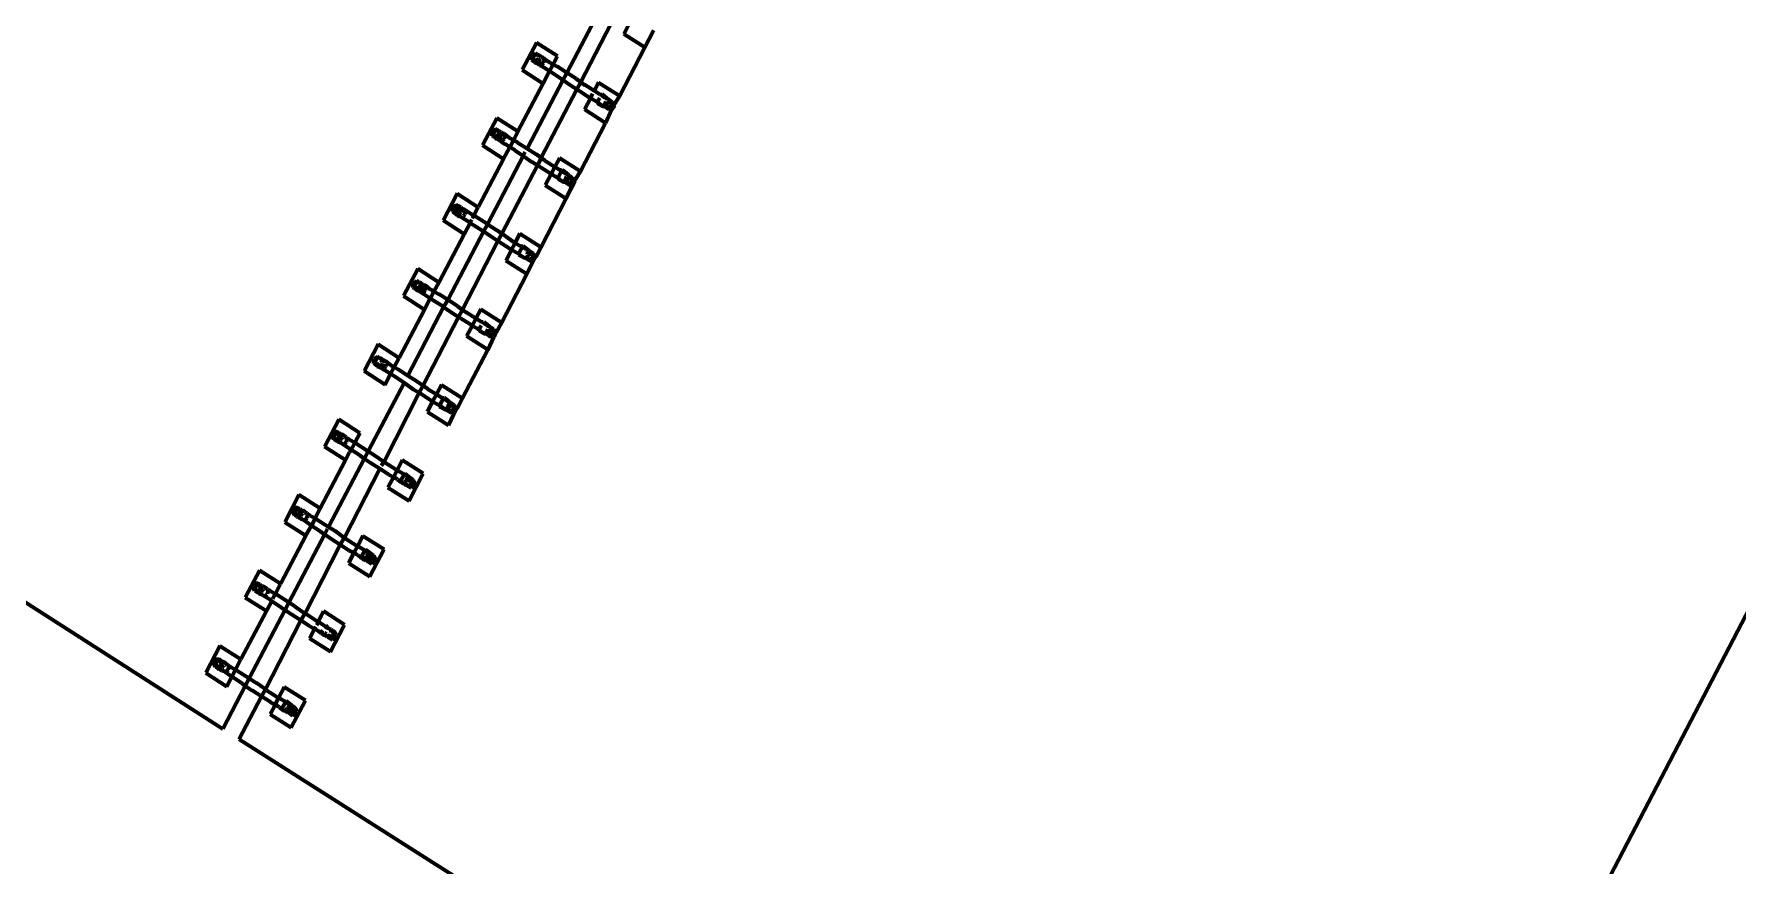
# Model space of a CAD drawing. Header units: millimetres. Extents: x 4307 to 31003, y 2809 to 20009.
# Drawn here: x 15161.9 to 15264.9, y 13570.3 to 13620.6 of the extents above; entities that cross this region are included whole.
import ezdxf

# ---------------------------------------------------------------- set-up
doc = ezdxf.new("R2010")
doc.units = ezdxf.units.MM
doc.layers.add('ProfileEdges', color=7, linetype='Continuous')

msp = doc.modelspace()

# ---------------------------------------------------------------- linework, layer by layer
for p, q in [((15192.52, 13619.12), (15192.47, 13619.1)), ((15192.36, 13618.81), (15192.37, 13618.84)), ((15192.37, 13618.84), (15192.37, 13618.91)), ((15196.17, 13616.85), (15196.12, 13616.89)), ((15195.96, 13616.47), (15195.92, 13616.45)), ((15195.96, 13616.47), (15196, 13616.48)), ((15196, 13616.48), (15196.11, 13616.72)), ((15189.98, 13614.23), (15189.99, 13614.32)), ((15190.24, 13614.6), (15190.11, 13614.56)), ((15190.27, 13614.61), (15190.24, 13614.6)), ((15193.57, 13612.01), (15193.78, 13612.24)), ((15193.76, 13612.34), (15193.8, 13612.32)), ((15193.8, 13612.32), (15193.78, 13612.24)), ((15187.59, 13609.62), (15187.62, 13609.79)), ((15187.62, 13609.79), (15187.63, 13609.88)), ((15187.69, 13609.91), (15187.63, 13609.88)), ((15187.82, 13609.95), (15187.69, 13609.91)), ((15187.89, 13610.02), (15187.82, 13609.95)), ((15191.19, 13607.42), (15191.4, 13607.65)), ((15191.38, 13607.75), (15191.42, 13607.73)), ((15191.42, 13607.73), (15191.4, 13607.65)), ((15191.15, 13607.27), (15191.19, 13607.29)), ((15185.21, 13605.05), (15185.22, 13605.07)), ((15185.22, 13605.07), (15185.22, 13605.14)), ((15185.47, 13605.42), (15185.34, 13605.38)), ((15185.5, 13605.43), (15185.47, 13605.42)), ((15188.77, 13602.68), (15188.81, 13602.7)), ((15188.81, 13602.7), (15188.84, 13602.71)), ((15188.84, 13602.71), (15188.95, 13602.96)), ((15188.97, 13603.12), (15189.02, 13603.09)), ((15182.83, 13600.48), (15182.83, 13600.55)), ((15182.83, 13600.46), (15182.83, 13600.48)), ((15182.85, 13600.59), (15182.86, 13600.7)), ((15183.12, 13600.84), (15182.98, 13600.76)), ((15186.46, 13598.12), (15186.63, 13598.47)), ((15186.61, 13598.57), (15186.65, 13598.55)), ((15186.65, 13598.55), (15186.63, 13598.47)), ((15180.44, 13595.87), (15180.48, 13596.11)), ((15180.73, 13596.25), (15180.48, 13596.11)), ((15184.04, 13593.52), (15184.24, 13593.88)), ((15184.24, 13593.98), (15184.24, 13593.88)), ((15178.06, 13591.28), (15178.1, 13591.52)), ((15178.35, 13591.67), (15178.1, 13591.52)), ((15181.65, 13588.94), (15181.86, 13589.29)), ((15181.86, 13589.39), (15181.86, 13589.29)), ((15175.96, 13587.08), (15175.71, 13586.93)), ((15175.67, 13586.69), (15175.71, 13586.93)), ((15179.27, 13584.35), (15179.37, 13584.52)), ((15179.47, 13584.8), (15179.48, 13584.71)), ((15173.29, 13582.1), (15173.33, 13582.34)), ((15173.58, 13582.49), (15173.33, 13582.34)), ((15176.89, 13579.76), (15177.09, 13580.12)), ((15177.09, 13580.12), (15177.09, 13580.21))]:
    msp.add_line(p, q)
at = {"layer": 'ProfileEdges', "lineweight": 211}
for p, q in [((15239.81, 13536.31), (15297.4, 13647.16)), ((15196.23, 13622.41), (15194.07, 13618.29)), ((15194.92, 13617.73), (15197.06, 13621.86)), ((15197.88, 13621.35), (15197.51, 13620.63)), ((15107.87, 13620.57), (15173.27, 13578.61)), ((15192.23, 13620.11), (15191.37, 13618.47)), ((15193.5, 13619.29), (15192.23, 13620.11)), ((15198.79, 13619.82), (15197.51, 13620.63)), ((15198.79, 13619.82), (15199.33, 13620.87)), ((15191.95, 13619.34), (15192.16, 13619.48)), ((15191.95, 13619.07), (15191.95, 13619.34)), ((15191.99, 13619.04), (15191.95, 13619.07)), ((15191.99, 13619.04), (15192.1, 13618.97)), ((15192.01, 13619.14), (15192.13, 13619.38)), ((15192.01, 13619.14), (15192.1, 13618.97)), ((15192.1, 13619.09), (15192.2, 13618.99)), ((15192.1, 13618.97), (15192.13, 13618.91)), ((15192.1, 13618.97), (15192.15, 13618.94)), ((15192.25, 13619.38), (15192.13, 13619.38)), ((15192.15, 13618.94), (15192.2, 13618.99)), ((15192.16, 13619.48), (15192.2, 13619.46)), ((15192.27, 13619.41), (15192.2, 13619.46)), ((15192.2, 13618.99), (15192.36, 13619.18)), ((15192.2, 13618.99), (15192.27, 13618.93)), ((15192.27, 13619.41), (15192.25, 13619.38)), ((15192.27, 13619.41), (15192.34, 13619.36)), ((15192.38, 13619.38), (15192.34, 13619.36)), ((15192.4, 13619.33), (15192.34, 13619.36)), ((15192.34, 13619.36), (15192.35, 13619.27)), ((15192.39, 13618.94), (15192.37, 13618.91)), ((15192.4, 13619.33), (15192.38, 13619.38)), ((15192.4, 13619.06), (15192.39, 13618.94)), ((15192.53, 13618.96), (15192.39, 13618.94)), ((15192.4, 13619.33), (15192.46, 13619.31)), ((15192.47, 13619.1), (15192.4, 13619.06)), ((15192.48, 13619.29), (15192.46, 13619.31)), ((15192.48, 13619.29), (15192.52, 13619.26)), ((15192.52, 13619.26), (15192.65, 13619.2)), ((15192.68, 13619.19), (15192.65, 13619.2)), ((15192.68, 13619.19), (15192.67, 13618.89)), ((15192.93, 13618.98), (15192.68, 13619.19)), ((15193.03, 13618.93), (15192.93, 13618.98)), ((15193.25, 13618.8), (15193.5, 13619.29)), ((15197.27, 13616.89), (15198.79, 13619.82)), ((15191.37, 13618.47), (15192.64, 13617.65)), ((15192.13, 13618.91), (15192.27, 13618.93)), ((15192.13, 13618.91), (15192.36, 13618.81)), ((15192.27, 13618.93), (15192.36, 13618.81)), ((15192.27, 13618.93), (15192.37, 13618.91)), ((15192.36, 13618.81), (15192.43, 13618.76)), ((15192.43, 13618.76), (15192.5, 13618.73)), ((15192.67, 13618.89), (15192.5, 13618.73)), ((15192.54, 13618.69), (15192.5, 13618.73)), ((15193.02, 13618.38), (15192.54, 13618.69)), ((15192.64, 13617.65), (15193.02, 13618.38)), ((15193.02, 13618.38), (15193.25, 13618.8)), ((15193.2, 13618.27), (15193.02, 13618.38)), ((15193.08, 13618.88), (15193.03, 13618.93)), ((15193.08, 13618.88), (15193.25, 13618.8)), ((15193.76, 13617.9), (15193.2, 13618.27)), ((15193.25, 13618.8), (15193.48, 13618.67)), ((15194.07, 13618.29), (15193.48, 13618.67)), ((15194.07, 13618.29), (15193.83, 13617.84)), ((15194.61, 13617.95), (15194.07, 13618.29)), ((15194.61, 13617.95), (15194.92, 13617.73)), ((15191.11, 13614.73), (15192.64, 13617.65)), ((15193.83, 13617.84), (15191.67, 13613.71)), ((15192.53, 13613.14), (15194.68, 13617.28)), ((15193.83, 13617.84), (15193.76, 13617.9)), ((15194.36, 13617.48), (15193.83, 13617.84)), ((15194.68, 13617.28), (15194.36, 13617.48)), ((15194.68, 13617.28), (15194.92, 13617.73)), ((15195.45, 13616.78), (15194.68, 13617.28)), ((15194.92, 13617.73), (15195.13, 13617.57)), ((15195.18, 13617.54), (15195.13, 13617.57)), ((15195.73, 13617.19), (15195.18, 13617.54)), ((15195.63, 13617.01), (15195.5, 13616.76)), ((15195.99, 13617.71), (15195.73, 13617.19)), ((15196.07, 13616.98), (15195.73, 13617.19)), ((15195.99, 13617.71), (15197.27, 13616.89)), ((15196.16, 13616.96), (15196.07, 13616.98)), ((15196.12, 13616.89), (15196.16, 13616.96)), ((15196.2, 13616.99), (15196.16, 13616.96)), ((15196.18, 13616.91), (15196.16, 13616.96)), ((15196.41, 13616.76), (15196.18, 13616.91)), ((15196.52, 13616.74), (15196.2, 13616.99)), ((15196.92, 13616.32), (15197.27, 13616.89)), ((15195.5, 13616.76), (15195.14, 13616.06)), ((15196.41, 13615.25), (15195.14, 13616.06)), ((15195.45, 13616.78), (15195.5, 13616.76)), ((15195.5, 13616.76), (15195.85, 13616.57)), ((15195.93, 13616.51), (15195.85, 13616.57)), ((15195.93, 13616.51), (15195.92, 13616.45)), ((15195.92, 13616.45), (15196.27, 13616.26)), ((15195.96, 13616.6), (15195.93, 13616.51)), ((15196, 13616.48), (15195.93, 13616.51)), ((15195.96, 13616.47), (15195.93, 13616.51)), ((15195.96, 13616.6), (15196.06, 13616.78)), ((15196.27, 13616.26), (15195.96, 13616.47)), ((15196.38, 13616.24), (15196.27, 13616.26)), ((15196.37, 13616.36), (15196.46, 13616.56)), ((15196.39, 13616.32), (15196.37, 13616.36)), ((15196.38, 13616.24), (15196.39, 13616.32)), ((15196.48, 13616.18), (15196.38, 13616.24)), ((15196.48, 13616.23), (15196.39, 13616.32)), ((15196.41, 13616.76), (15196.52, 13616.74)), ((15196.41, 13615.25), (15196.8, 13616.09)), ((15196.48, 13616.45), (15196.75, 13616.53)), ((15196.48, 13616.45), (15196.48, 13616.23)), ((15196.48, 13616.23), (15196.48, 13616.18)), ((15196.53, 13616.14), (15196.48, 13616.18)), ((15196.51, 13616.16), (15196.57, 13616.12)), ((15196.64, 13616.65), (15196.52, 13616.74)), ((15196.53, 13616.14), (15196.57, 13616.12)), ((15196.68, 13616.6), (15196.56, 13616.59)), ((15196.57, 13616.12), (15196.83, 13616.38)), ((15196.8, 13616.09), (15196.57, 13616.12)), ((15196.64, 13616.65), (15196.6, 13616.65)), ((15196.64, 13616.65), (15196.71, 13616.61)), ((15196.71, 13616.61), (15196.68, 13616.6)), ((15196.74, 13616.56), (15196.68, 13616.6)), ((15196.71, 13616.61), (15196.74, 13616.56)), ((15196.74, 13616.56), (15196.81, 13616.55)), ((15196.75, 13616.53), (15196.74, 13616.56)), ((15196.74, 13616.56), (15196.78, 13616.53)), ((15196.81, 13616.55), (15196.75, 13616.53)), ((15196.75, 13616.53), (15196.78, 13616.53)), ((15196.78, 13616.53), (15196.81, 13616.55)), ((15196.78, 13616.53), (15196.83, 13616.38)), ((15196.92, 13616.32), (15196.8, 13616.09)), ((15196.96, 13616.3), (15196.8, 13616.09)), ((15196.92, 13616.32), (15196.81, 13616.55)), ((15189.84, 13615.55), (15188.98, 13613.91)), ((15189.57, 13614.75), (15189.78, 13614.89)), ((15189.82, 13614.87), (15189.78, 13614.89)), ((15189.89, 13614.82), (15189.82, 13614.87)), ((15191.11, 13614.73), (15189.84, 13615.55)), ((15189.89, 13614.82), (15189.86, 13614.79)), ((15189.89, 13614.82), (15189.95, 13614.77)), ((15194.89, 13612.32), (15196.41, 13615.25)), ((15188.98, 13613.91), (15190.25, 13613.09)), ((15189.56, 13614.48), (15189.57, 13614.75)), ((15189.6, 13614.45), (15189.56, 13614.48)), ((15189.6, 13614.45), (15189.71, 13614.39)), ((15189.63, 13614.55), (15189.75, 13614.79)), ((15189.63, 13614.55), (15189.71, 13614.39)), ((15189.71, 13614.39), (15189.75, 13614.32)), ((15189.71, 13614.39), (15189.77, 13614.35)), ((15189.86, 13614.79), (15189.75, 13614.79)), ((15189.75, 13614.32), (15189.99, 13614.32)), ((15189.98, 13614.23), (15189.75, 13614.32)), ((15189.77, 13614.35), (15190.01, 13614.63)), ((15189.99, 13614.79), (15189.95, 13614.77)), ((15189.95, 13614.77), (15190.01, 13614.63)), ((15190.02, 13614.73), (15189.95, 13614.77)), ((15189.98, 13614.23), (15190.05, 13614.17)), ((15190.02, 13614.73), (15189.99, 13614.79)), ((15190.01, 13614.36), (15189.99, 13614.32)), ((15190.02, 13614.47), (15190.01, 13614.36)), ((15190.15, 13614.38), (15190.01, 13614.36)), ((15190.07, 13614.72), (15190.02, 13614.73)), ((15190.08, 13614.5), (15190.02, 13614.47)), ((15190.05, 13614.17), (15190.11, 13614.14)), ((15190.11, 13614.7), (15190.07, 13614.72)), ((15190.11, 13614.56), (15190.08, 13614.5)), ((15190.15, 13614.65), (15190.11, 13614.7)), ((15190.11, 13614.56), (15190.15, 13614.65)), ((15190.28, 13614.3), (15190.11, 13614.14)), ((15190.15, 13614.1), (15190.11, 13614.14)), ((15190.15, 13614.65), (15190.27, 13614.61)), ((15190.15, 13614.65), (15190.24, 13614.6)), ((15190.15, 13614.1), (15190.34, 13613.98)), ((15190.24, 13614.6), (15190.26, 13614.58)), ((15190.25, 13613.09), (15190.62, 13613.8)), ((15190.27, 13614.61), (15190.26, 13614.58)), ((15190.26, 13614.58), (15190.28, 13614.3)), ((15190.29, 13614.6), (15190.27, 13614.61)), ((15190.55, 13614.39), (15190.29, 13614.6)), ((15190.62, 13613.8), (15190.34, 13613.98)), ((15190.55, 13614.39), (15190.64, 13614.34)), ((15190.85, 13614.22), (15190.62, 13613.8)), ((15190.92, 13613.61), (15190.62, 13613.8)), ((15190.64, 13614.34), (15190.7, 13614.3)), ((15190.85, 13614.22), (15190.7, 13614.3)), ((15191.11, 13614.73), (15190.85, 13614.22)), ((15191.09, 13614.08), (15190.85, 13614.22)), ((15191.09, 13614.08), (15191.67, 13613.71)), ((15190.25, 13613.09), (15188.72, 13610.17)), ((15191.43, 13613.26), (15189.27, 13609.14)), ((15190.92, 13613.61), (15191.43, 13613.26)), ((15191.43, 13613.26), (15191.56, 13613.51)), ((15191.43, 13613.26), (15191.98, 13612.89)), ((15191.67, 13613.71), (15192.22, 13613.36)), ((15192.3, 13612.69), (15191.98, 13612.89)), ((15192.53, 13613.14), (15192.22, 13613.36)), ((15192.36, 13612.81), (15192.53, 13613.14)), ((15192.75, 13612.99), (15192.53, 13613.14)), ((15192.75, 13612.99), (15192.8, 13612.95)), ((15192.8, 13612.95), (15193.34, 13612.61)), ((15193.62, 13613.13), (15193.34, 13612.61)), ((15194.89, 13612.32), (15193.62, 13613.13)), ((15190.15, 13608.55), (15192.3, 13612.69)), ((15193.07, 13612.19), (15192.3, 13612.69)), ((15193.12, 13612.17), (15192.76, 13611.49)), ((15193.07, 13612.19), (15193.12, 13612.17)), ((15193.34, 13612.61), (15193.12, 13612.17)), ((15193.12, 13612.17), (15193.47, 13611.98)), ((15193.34, 13612.61), (15193.68, 13612.39)), ((15193.55, 13611.92), (15193.47, 13611.98)), ((15193.54, 13611.86), (15193.58, 13611.88)), ((15193.54, 13611.86), (15193.89, 13611.67)), ((15193.57, 13612.01), (15193.55, 13611.92)), ((15193.58, 13611.88), (15193.55, 13611.92)), ((15193.76, 13612.34), (15193.57, 13612.01)), ((15193.58, 13611.88), (15193.61, 13611.89)), ((15193.58, 13611.88), (15193.89, 13611.67)), ((15193.78, 13612.37), (15193.68, 13612.39)), ((15193.78, 13612.37), (15193.76, 13612.34)), ((15193.82, 13612.4), (15193.78, 13612.37)), ((15193.8, 13612.32), (15193.78, 13612.37)), ((15194.02, 13612.18), (15193.8, 13612.32)), ((15194.14, 13612.15), (15193.82, 13612.4)), ((15193.95, 13611.72), (15193.98, 13611.77)), ((15193.98, 13611.77), (15194.08, 13612.02)), ((15193.98, 13611.77), (15194.09, 13611.66)), ((15194.02, 13612.18), (15194.14, 13612.15)), ((15194.04, 13610.68), (15194.58, 13611.73)), ((15194.54, 13611.73), (15194.04, 13610.68)), ((15194.22, 13612.06), (15194.08, 13612.02)), ((15194.09, 13611.66), (15194.1, 13611.86)), ((15194.37, 13611.94), (15194.1, 13611.86)), ((15194.22, 13612.06), (15194.14, 13612.15)), ((15194.44, 13611.79), (15194.19, 13611.53)), ((15194.22, 13612.06), (15194.26, 13612.05)), ((15194.26, 13612.05), (15194.33, 13612.02)), ((15194.54, 13611.73), (15194.3, 13611.46)), ((15194.33, 13612.02), (15194.37, 13611.94)), ((15194.37, 13611.94), (15194.43, 13611.96)), ((15194.37, 13611.94), (15194.44, 13611.79)), ((15194.43, 13611.96), (15194.54, 13611.73)), ((15194.54, 13611.73), (15194.89, 13612.32)), ((15187.45, 13610.99), (15186.59, 13609.35)), ((15187.45, 13610.99), (15188.72, 13610.17)), ((15192.76, 13611.49), (15194.04, 13610.68)), ((15193.99, 13611.65), (15193.89, 13611.67)), ((15193.95, 13611.72), (15193.99, 13611.65)), ((15194.09, 13611.59), (15193.99, 13611.65)), ((15194.09, 13611.59), (15194.09, 13611.66)), ((15194.12, 13611.57), (15194.09, 13611.59)), ((15194.19, 13611.53), (15194.12, 13611.57)), ((15194.3, 13611.46), (15194.19, 13611.53)), ((15187.18, 13610.16), (15187.39, 13610.3)), ((15187.18, 13609.89), (15187.18, 13610.16)), ((15187.22, 13609.86), (15187.18, 13609.89)), ((15187.22, 13609.86), (15187.38, 13609.76)), ((15187.37, 13609.73), (15187.22, 13609.86)), ((15187.51, 13610.23), (15187.24, 13609.96)), ((15187.24, 13609.96), (15187.38, 13609.76)), ((15187.37, 13609.73), (15187.42, 13609.71)), ((15187.38, 13609.76), (15187.63, 13610.04)), ((15187.38, 13609.76), (15187.42, 13609.71)), ((15187.43, 13610.28), (15187.39, 13610.3)), ((15187.42, 13609.71), (15187.44, 13609.68)), ((15187.51, 13610.23), (15187.43, 13610.28)), ((15187.44, 13609.68), (15187.62, 13609.79)), ((15187.44, 13609.68), (15187.59, 13609.62)), ((15187.67, 13610.16), (15187.51, 13610.23)), ((15187.51, 13610.23), (15187.63, 13610.04)), ((15187.62, 13609.79), (15187.69, 13609.83)), ((15187.67, 13610.12), (15187.67, 13610.16)), ((15187.67, 13610.16), (15187.7, 13610.1)), ((15187.67, 13610.12), (15187.7, 13610.1)), ((15187.7, 13610.1), (15187.69, 13609.91)), ((15187.69, 13609.91), (15187.69, 13609.83)), ((15187.7, 13610.1), (15187.89, 13610.02)), ((15187.8, 13609.98), (15187.7, 13610.1)), ((15187.82, 13609.95), (15187.8, 13609.98)), ((15187.9, 13609.86), (15187.82, 13609.95)), ((15187.9, 13609.71), (15187.82, 13609.64)), ((15187.89, 13610.02), (15187.9, 13609.86)), ((15187.89, 13610.02), (15188.45, 13609.66)), ((15187.9, 13609.86), (15187.9, 13609.71)), ((15188.45, 13609.66), (15188.72, 13610.17)), ((15192.52, 13607.75), (15194.04, 13610.68)), ((15187.86, 13608.53), (15186.59, 13609.35)), ((15189.03, 13608.68), (15186.87, 13604.56)), ((15188.22, 13609.22), (15187.59, 13609.62)), ((15188.22, 13609.22), (15187.86, 13608.53)), ((15188.22, 13609.22), (15189, 13608.72)), ((15188.26, 13609.29), (15188.33, 13609.42)), ((15188.37, 13609.5), (15188.45, 13609.66)), ((15189.27, 13609.14), (15188.45, 13609.66)), ((15189.03, 13608.68), (15189, 13608.72)), ((15189.27, 13609.14), (15189.03, 13608.68)), ((15189.59, 13608.3), (15189.03, 13608.68)), ((15189.27, 13609.14), (15189.84, 13608.77)), ((15190.15, 13608.55), (15189.84, 13608.77)), ((15187.86, 13608.53), (15186.33, 13605.61)), ((15187.76, 13603.96), (15189.91, 13608.1)), ((15189.91, 13608.1), (15189.59, 13608.3)), ((15189.91, 13608.1), (15190.15, 13608.55)), ((15190.68, 13607.6), (15189.91, 13608.1)), ((15190.36, 13608.4), (15190.15, 13608.55)), ((15190.36, 13608.4), (15190.42, 13608.36)), ((15190.42, 13608.36), (15190.94, 13607.98)), ((15190.73, 13607.58), (15190.94, 13607.98)), ((15191.24, 13608.56), (15190.94, 13607.98)), ((15190.94, 13607.98), (15191.3, 13607.8)), ((15191.38, 13607.75), (15191.19, 13607.42)), ((15191.24, 13608.56), (15192.52, 13607.75)), ((15191.4, 13607.79), (15191.3, 13607.8)), ((15191.4, 13607.79), (15191.38, 13607.75)), ((15191.43, 13607.81), (15191.4, 13607.79)), ((15191.42, 13607.73), (15191.4, 13607.79)), ((15191.64, 13607.59), (15191.42, 13607.73)), ((15191.75, 13607.56), (15191.43, 13607.81)), ((15192.21, 13607.16), (15192.52, 13607.75)), ((15190.73, 13607.58), (15190.39, 13606.92)), ((15191.66, 13606.11), (15190.39, 13606.92)), ((15190.68, 13607.6), (15190.73, 13607.58)), ((15190.73, 13607.58), (15191.08, 13607.39)), ((15191.17, 13607.34), (15191.08, 13607.39)), ((15191.17, 13607.34), (15191.15, 13607.27)), ((15191.15, 13607.27), (15191.51, 13607.09)), ((15191.19, 13607.42), (15191.17, 13607.34)), ((15191.23, 13607.3), (15191.17, 13607.34)), ((15191.19, 13607.29), (15191.17, 13607.34)), ((15191.19, 13607.29), (15191.51, 13607.09)), ((15191.61, 13607.06), (15191.51, 13607.09)), ((15191.61, 13607.06), (15191.57, 13607.13)), ((15191.63, 13607.14), (15191.61, 13607.06)), ((15191.71, 13607), (15191.61, 13607.06)), ((15191.63, 13607.14), (15191.71, 13607.06)), ((15191.64, 13607.59), (15191.75, 13607.56)), ((15191.66, 13606.11), (15192.16, 13607.14)), ((15191.7, 13607.43), (15191.67, 13607.32)), ((15191.83, 13607.47), (15191.7, 13607.43)), ((15191.71, 13607.27), (15191.98, 13607.35)), ((15191.71, 13607.06), (15191.71, 13607.27)), ((15191.71, 13607), (15191.71, 13607.06)), ((15191.74, 13606.99), (15191.71, 13607)), ((15191.82, 13606.93), (15191.74, 13606.99)), ((15191.83, 13607.47), (15191.75, 13607.56)), ((15191.82, 13606.93), (15192.06, 13607.2)), ((15191.91, 13606.87), (15191.82, 13606.93)), ((15191.87, 13607.46), (15191.83, 13607.47)), ((15191.87, 13607.46), (15191.94, 13607.43)), ((15191.91, 13607.43), (15191.87, 13607.46)), ((15191.94, 13607.43), (15191.91, 13607.43)), ((15192.16, 13607.14), (15191.91, 13606.87)), ((15191.98, 13607.35), (15191.94, 13607.43)), ((15191.94, 13607.43), (15192.04, 13607.37)), ((15191.98, 13607.35), (15192.04, 13607.37)), ((15192.06, 13607.2), (15191.98, 13607.35)), ((15192.04, 13607.37), (15192.16, 13607.14)), ((15192.16, 13607.14), (15192.21, 13607.16)), ((15185.06, 13606.43), (15184.2, 13604.79)), ((15184.79, 13605.3), (15184.8, 13605.57)), ((15184.8, 13605.57), (15185.01, 13605.71)), ((15184.86, 13605.37), (15184.98, 13605.61)), ((15185.1, 13605.61), (15184.98, 13605.61)), ((15185.05, 13605.69), (15185.01, 13605.71)), ((15185.12, 13605.64), (15185.05, 13605.69)), ((15186.33, 13605.61), (15185.06, 13606.43)), ((15185.12, 13605.64), (15185.1, 13605.61)), ((15185.12, 13605.64), (15185.19, 13605.59)), ((15185.19, 13605.59), (15185.22, 13605.61)), ((15185.24, 13605.57), (15185.19, 13605.59)), ((15185.19, 13605.59), (15185.24, 13605.45)), ((15185.24, 13605.57), (15185.22, 13605.61)), ((15185.24, 13605.57), (15185.34, 13605.52)), ((15186.33, 13605.61), (15186.04, 13605.06)), ((15190.14, 13603.18), (15191.66, 13606.11)), ((15184.2, 13604.79), (15185.47, 13603.97)), ((15184.83, 13605.27), (15184.79, 13605.3)), ((15184.83, 13605.27), (15184.95, 13605.2)), ((15184.86, 13605.37), (15184.95, 13605.2)), ((15184.94, 13605.32), (15185.05, 13605.23)), ((15184.95, 13605.2), (15184.98, 13605.14)), ((15184.95, 13605.2), (15185, 13605.17)), ((15184.98, 13605.14), (15185.12, 13605.16)), ((15185.21, 13605.05), (15184.98, 13605.14)), ((15185, 13605.17), (15185.05, 13605.23)), ((15185.05, 13605.23), (15185.24, 13605.45)), ((15185.05, 13605.23), (15185.12, 13605.16)), ((15185.12, 13605.16), (15185.21, 13605.05)), ((15185.12, 13605.16), (15185.22, 13605.14)), ((15185.21, 13605.05), (15185.28, 13604.99)), ((15185.24, 13605.18), (15185.22, 13605.14)), ((15185.25, 13605.29), (15185.24, 13605.18)), ((15185.38, 13605.2), (15185.24, 13605.18)), ((15185.31, 13605.33), (15185.25, 13605.29)), ((15185.28, 13604.99), (15185.34, 13604.96)), ((15185.34, 13605.38), (15185.31, 13605.33)), ((15185.38, 13605.47), (15185.34, 13605.52)), ((15185.34, 13605.38), (15185.38, 13605.47)), ((15185.51, 13605.12), (15185.34, 13604.96)), ((15185.34, 13604.96), (15185.38, 13604.92)), ((15185.38, 13605.47), (15185.5, 13605.43)), ((15185.38, 13605.47), (15185.47, 13605.42)), ((15185.82, 13604.64), (15185.38, 13604.92)), ((15185.47, 13605.42), (15185.49, 13605.4)), ((15185.47, 13603.97), (15185.82, 13604.64)), ((15185.5, 13605.43), (15185.49, 13605.4)), ((15185.49, 13605.4), (15185.51, 13605.12)), ((15185.52, 13605.42), (15185.5, 13605.43)), ((15185.78, 13605.21), (15185.52, 13605.42)), ((15185.87, 13605.16), (15185.78, 13605.21)), ((15186.04, 13605.06), (15185.82, 13604.64)), ((15186.04, 13604.5), (15185.82, 13604.64)), ((15185.93, 13605.12), (15185.87, 13605.16)), ((15185.93, 13605.12), (15186.04, 13605.06)), ((15186.04, 13605.06), (15186.33, 13604.9)), ((15186.87, 13604.56), (15186.33, 13604.9)), ((15186.87, 13604.56), (15186.61, 13604.13)), ((15187.46, 13604.18), (15186.87, 13604.56)), ((15185.47, 13603.97), (15183.94, 13601.05)), ((15186.61, 13604.13), (15184.47, 13599.98)), ((15185.38, 13599.37), (15187.53, 13603.51)), ((15186.61, 13604.13), (15186.04, 13604.5)), ((15186.63, 13604.1), (15186.61, 13604.13)), ((15187.21, 13603.71), (15186.63, 13604.1)), ((15187.53, 13603.51), (15187.21, 13603.71)), ((15187.46, 13604.18), (15187.76, 13603.96)), ((15187.53, 13603.51), (15187.76, 13603.96)), ((15188.3, 13603.02), (15187.53, 13603.51)), ((15187.76, 13603.96), (15187.98, 13603.81)), ((15188.03, 13603.77), (15187.98, 13603.81)), ((15188.58, 13603.43), (15188.03, 13603.77)), ((15188.87, 13603.99), (15188.58, 13603.43)), ((15188.87, 13603.99), (15190.14, 13603.18)), ((15188.35, 13602.99), (15188.01, 13602.35)), ((15188.35, 13602.99), (15188.3, 13603.02)), ((15188.58, 13603.43), (15188.35, 13602.99)), ((15188.7, 13602.8), (15188.35, 13602.99)), ((15188.91, 13603.21), (15188.58, 13603.43)), ((15188.7, 13602.8), (15188.78, 13602.74)), ((15188.78, 13602.74), (15188.77, 13602.68)), ((15188.77, 13602.68), (15189.12, 13602.5)), ((15188.8, 13602.83), (15188.78, 13602.74)), ((15188.84, 13602.71), (15188.78, 13602.74)), ((15188.78, 13602.74), (15188.81, 13602.7)), ((15188.8, 13602.83), (15188.91, 13603.01)), ((15188.81, 13602.7), (15189.12, 13602.5)), ((15189.01, 13603.2), (15188.91, 13603.21)), ((15188.97, 13603.12), (15189.01, 13603.2)), ((15189.01, 13603.2), (15189.05, 13603.22)), ((15189.03, 13603.14), (15189.01, 13603.2)), ((15189.26, 13603), (15189.03, 13603.14)), ((15189.05, 13603.22), (15189.37, 13602.97)), ((15189.22, 13602.47), (15189.12, 13602.5)), ((15189.18, 13602.54), (15189.21, 13602.6)), ((15189.18, 13602.54), (15189.22, 13602.47)), ((15189.21, 13602.6), (15189.3, 13602.79)), ((15189.24, 13602.55), (15189.21, 13602.6)), ((15189.32, 13602.41), (15189.22, 13602.47)), ((15189.33, 13602.46), (15189.24, 13602.55)), ((15189.26, 13603), (15189.37, 13602.97)), ((15189.33, 13602.46), (15189.32, 13602.41)), ((15189.33, 13602.68), (15189.6, 13602.77)), ((15189.33, 13602.68), (15189.33, 13602.46)), ((15189.45, 13602.88), (15189.34, 13602.84)), ((15189.37, 13602.97), (15189.45, 13602.88)), ((15189.68, 13602.61), (15189.43, 13602.34)), ((15189.45, 13602.88), (15189.5, 13602.85)), ((15189.49, 13602.87), (15189.56, 13602.85)), ((15189.5, 13602.85), (15189.56, 13602.85)), ((15189.53, 13602.84), (15189.5, 13602.85)), ((15189.56, 13602.85), (15189.53, 13602.84)), ((15189.59, 13602.79), (15189.53, 13602.84)), ((15189.56, 13602.85), (15189.59, 13602.79)), ((15189.59, 13602.79), (15189.66, 13602.78)), ((15189.6, 13602.77), (15189.59, 13602.79)), ((15189.59, 13602.79), (15189.63, 13602.76)), ((15189.66, 13602.78), (15189.6, 13602.77)), ((15189.6, 13602.77), (15189.63, 13602.76)), ((15189.63, 13602.76), (15189.66, 13602.78)), ((15189.63, 13602.76), (15189.68, 13602.61)), ((15189.77, 13602.55), (15189.65, 13602.32)), ((15189.77, 13602.55), (15189.66, 13602.78)), ((15189.83, 13602.59), (15189.77, 13602.55)), ((15189.83, 13602.59), (15190.14, 13603.18)), ((15182.67, 13601.87), (15181.81, 13600.23)), ((15182.67, 13601.87), (15183.94, 13601.05)), ((15187.77, 13598.61), (15189.29, 13601.54)), ((15189.29, 13601.54), (15188.01, 13602.35)), ((15189.29, 13601.54), (15189.65, 13602.32)), ((15189.35, 13602.4), (15189.32, 13602.41)), ((15189.35, 13602.4), (15189.43, 13602.34)), ((15189.65, 13602.32), (15189.43, 13602.34)), ((15182.41, 13600.71), (15182.42, 13600.98)), ((15182.45, 13600.68), (15182.41, 13600.71)), ((15182.42, 13600.98), (15182.62, 13601.12)), ((15182.45, 13600.68), (15182.57, 13600.61)), ((15182.47, 13600.78), (15182.6, 13601.02)), ((15182.47, 13600.78), (15182.57, 13600.61)), ((15182.56, 13600.73), (15182.66, 13600.63)), ((15182.57, 13600.61), (15182.61, 13600.58)), ((15182.6, 13600.55), (15182.57, 13600.61)), ((15182.69, 13601.04), (15182.6, 13601.02)), ((15182.6, 13600.55), (15182.72, 13600.57)), ((15182.6, 13600.55), (15182.83, 13600.46)), ((15182.66, 13600.63), (15182.61, 13600.58)), ((15182.67, 13601.1), (15182.62, 13601.12)), ((15182.73, 13600.72), (15182.66, 13600.63)), ((15182.66, 13600.63), (15182.72, 13600.57)), ((15182.67, 13601.1), (15182.69, 13601.04)), ((15182.74, 13601.05), (15182.69, 13601.04)), ((15182.72, 13600.57), (15182.83, 13600.46)), ((15182.72, 13600.57), (15182.83, 13600.55)), ((15182.74, 13601.05), (15182.8, 13601)), ((15182.84, 13601.02), (15182.8, 13601)), ((15182.86, 13600.98), (15182.8, 13601)), ((15182.81, 13600.91), (15182.86, 13600.86)), ((15182.86, 13600.86), (15182.82, 13600.82)), ((15182.85, 13600.59), (15182.83, 13600.55)), ((15182.83, 13600.46), (15182.9, 13600.4)), ((15182.86, 13600.98), (15182.84, 13601.02)), ((15182.91, 13600.7), (15182.85, 13600.59)), ((15183, 13600.61), (15182.85, 13600.59)), ((15182.86, 13600.98), (15182.96, 13600.93)), ((15182.9, 13600.4), (15182.96, 13600.37)), ((15182.96, 13600.79), (15182.94, 13600.75)), ((15183, 13600.88), (15182.96, 13600.93)), ((15182.96, 13600.79), (15183, 13600.88)), ((15183.13, 13600.53), (15182.96, 13600.37)), ((15183, 13600.88), (15183.11, 13600.82)), ((15183, 13600.88), (15183.12, 13600.84)), ((15183.14, 13600.83), (15183.12, 13600.84)), ((15183.12, 13600.66), (15183.13, 13600.53)), ((15183.4, 13600.62), (15183.14, 13600.83)), ((15183.49, 13600.57), (15183.4, 13600.62)), ((15183.42, 13600.07), (15183.64, 13600.48)), ((15183.54, 13600.53), (15183.49, 13600.57)), ((15183.54, 13600.53), (15183.64, 13600.48)), ((15183.64, 13600.48), (15183.94, 13601.05)), ((15183.64, 13600.48), (15183.94, 13600.32)), ((15183.08, 13599.41), (15181.81, 13600.23)), ((15184.23, 13599.54), (15182.06, 13595.4)), ((15183, 13600.33), (15182.96, 13600.37)), ((15183.42, 13600.07), (15183, 13600.33)), ((15183.08, 13599.41), (15183.42, 13600.07)), ((15183.66, 13599.91), (15183.42, 13600.07)), ((15184.23, 13599.54), (15183.66, 13599.91)), ((15183.94, 13600.32), (15184.47, 13599.98)), ((15184.82, 13599.12), (15184.23, 13599.54)), ((15184.47, 13599.98), (15185.07, 13599.59)), ((15185.07, 13599.59), (15185.38, 13599.37)), ((15185.14, 13598.92), (15185.38, 13599.37)), ((15185.38, 13599.37), (15185.6, 13599.22)), ((15186.49, 13599.42), (15186.19, 13598.84)), ((15186.49, 13599.42), (15187.77, 13598.61)), ((15183.02, 13594.75), (15185.14, 13598.92)), ((15185.14, 13598.92), (15184.82, 13599.12)), ((15185.92, 13598.43), (15185.14, 13598.92)), ((15185.6, 13599.22), (15185.65, 13599.18)), ((15185.96, 13598.4), (15185.64, 13597.78)), ((15185.65, 13599.18), (15186.19, 13598.84)), ((15185.92, 13598.43), (15185.96, 13598.4)), ((15186.19, 13598.84), (15185.96, 13598.4)), ((15185.96, 13598.4), (15186.31, 13598.21)), ((15186.19, 13598.84), (15186.53, 13598.62)), ((15186.42, 13598.25), (15186.61, 13598.57)), ((15186.63, 13598.61), (15186.53, 13598.62)), ((15186.61, 13598.57), (15186.63, 13598.61)), ((15186.63, 13598.61), (15186.67, 13598.63)), ((15186.65, 13598.55), (15186.63, 13598.61)), ((15186.87, 13598.41), (15186.65, 13598.55)), ((15186.98, 13598.38), (15186.67, 13598.63)), ((15186.87, 13598.41), (15186.98, 13598.38)), ((15187.07, 13598.29), (15186.98, 13598.38)), ((15187.46, 13598.01), (15187.77, 13598.61)), ((15180.28, 13597.31), (15179.42, 13595.67)), ((15181.55, 13596.49), (15180.28, 13597.31)), ((15185.64, 13597.78), (15186.91, 13596.97)), ((15186.4, 13598.16), (15186.31, 13598.21)), ((15186.42, 13598.11), (15186.38, 13598.09)), ((15186.73, 13597.91), (15186.38, 13598.09)), ((15186.4, 13598.16), (15186.42, 13598.25)), ((15186.42, 13598.11), (15186.4, 13598.16)), ((15186.42, 13598.11), (15186.46, 13598.12)), ((15186.46, 13598.12), (15186.73, 13597.91)), ((15186.84, 13597.88), (15186.73, 13597.91)), ((15186.93, 13598.25), (15186.83, 13598.01)), ((15186.83, 13598.01), (15186.86, 13597.97)), ((15186.86, 13597.97), (15186.84, 13597.88)), ((15186.84, 13597.88), (15186.94, 13597.82)), ((15186.86, 13597.97), (15186.94, 13597.89)), ((15186.93, 13598.25), (15186.87, 13598.23)), ((15186.91, 13596.97), (15187.39, 13597.96)), ((15187.21, 13598.18), (15186.94, 13598.09)), ((15186.94, 13597.89), (15186.94, 13598.09)), ((15186.94, 13597.82), (15186.94, 13597.89)), ((15186.94, 13597.82), (15186.99, 13597.78)), ((15186.99, 13597.78), (15186.97, 13597.81)), ((15186.99, 13597.78), (15187.05, 13597.75)), ((15187.02, 13598.23), (15187.17, 13598.26)), ((15187.29, 13598.02), (15187.05, 13597.75)), ((15187.14, 13597.69), (15187.05, 13597.75)), ((15187.17, 13598.26), (15187.07, 13598.29)), ((15187.09, 13598.31), (15187.17, 13598.26)), ((15187.39, 13597.96), (15187.14, 13597.69)), ((15187.21, 13598.18), (15187.17, 13598.26)), ((15187.17, 13598.26), (15187.27, 13598.2)), ((15187.21, 13598.18), (15187.27, 13598.2)), ((15187.29, 13598.02), (15187.21, 13598.18)), ((15187.27, 13598.2), (15187.39, 13597.96)), ((15187.46, 13598.01), (15187.39, 13597.96)), ((15179.84, 13596.35), (15179.97, 13596.59)), ((15179.84, 13596.35), (15179.96, 13596.12)), ((15179.93, 13596.3), (15180.03, 13596.21)), ((15180.17, 13596.57), (15179.97, 13596.59)), ((15180.03, 13596.39), (15180.24, 13596.53)), ((15180.03, 13596.21), (15180.03, 13596.39)), ((15180.21, 13596.59), (15180.17, 13596.57)), ((15180.24, 13596.53), (15180.17, 13596.57)), ((15180.24, 13596.53), (15180.21, 13596.59)), ((15180.33, 13596.36), (15180.22, 13596.16)), ((15180.24, 13596.53), (15180.28, 13596.51)), ((15180.31, 13596.5), (15180.28, 13596.51)), ((15180.33, 13596.36), (15180.28, 13596.51)), ((15180.35, 13596.46), (15180.31, 13596.5)), ((15180.35, 13596.46), (15180.42, 13596.42)), ((15180.37, 13596.44), (15180.35, 13596.46)), ((15180.42, 13596.42), (15180.51, 13596.4)), ((15180.48, 13596.38), (15180.42, 13596.42)), ((15180.47, 13596.27), (15180.48, 13596.38)), ((15180.61, 13596.32), (15180.51, 13596.4)), ((15180.73, 13596.25), (15180.61, 13596.32)), ((15181.55, 13596.49), (15181.25, 13595.92)), ((15180.69, 13594.85), (15179.42, 13595.67)), ((15179.96, 13596.12), (15180.03, 13596.12)), ((15180.03, 13596.12), (15180.03, 13596.21)), ((15180.07, 13596.09), (15180.03, 13596.12)), ((15180.07, 13596.09), (15180.1, 13596.14)), ((15180.07, 13596.09), (15180.13, 13596.04)), ((15180.1, 13596.14), (15180.2, 13596.12)), ((15180.13, 13596.04), (15180.19, 13596.01)), ((15180.19, 13596.01), (15180.21, 13595.96)), ((15180.23, 13595.99), (15180.19, 13596.01)), ((15180.22, 13596.16), (15180.2, 13596.12)), ((15180.21, 13595.96), (15180.27, 13595.97)), ((15180.37, 13596.18), (15180.22, 13596.16)), ((15180.37, 13596.18), (15180.23, 13595.99)), ((15180.37, 13595.9), (15180.27, 13595.97)), ((15180.47, 13596.27), (15180.37, 13596.18)), ((15180.44, 13595.87), (15180.37, 13595.9)), ((15180.57, 13595.78), (15180.44, 13595.87)), ((15180.74, 13595.94), (15180.57, 13595.78)), ((15181.03, 13595.48), (15180.57, 13595.78)), ((15180.69, 13594.85), (15180.94, 13595.34)), ((15180.73, 13596.25), (15180.77, 13596.19)), ((15180.77, 13596.19), (15180.74, 13595.94)), ((15180.86, 13596.14), (15180.77, 13596.19)), ((15180.91, 13596.1), (15180.86, 13596.14)), ((15180.91, 13596.1), (15181.25, 13595.92)), ((15181.03, 13595.48), (15180.94, 13595.34)), ((15181.25, 13595.92), (15181.03, 13595.48)), ((15181.6, 13595.11), (15181.03, 13595.48)), ((15181.25, 13595.92), (15181.31, 13595.88)), ((15181.31, 13595.88), (15182.06, 13595.4)), ((15182.06, 13595.4), (15181.82, 13594.94)), ((15182.06, 13595.4), (15182.44, 13595.16)), ((15179.16, 13591.93), (15180.69, 13594.85)), ((15181.82, 13594.94), (15179.67, 13590.82)), ((15180.63, 13590.16), (15182.76, 13594.33)), ((15181.82, 13594.94), (15181.6, 13595.11)), ((15182.19, 13594.69), (15181.82, 13594.94)), ((15182.76, 13594.33), (15182.19, 13594.69)), ((15182.44, 13595.16), (15182.97, 13594.79)), ((15183.29, 13593.99), (15182.76, 13594.33)), ((15182.87, 13594.54), (15183.02, 13594.75)), ((15182.97, 13594.79), (15183.02, 13594.75)), ((15183.02, 13594.75), (15183.81, 13594.25)), ((15183.81, 13594.25), (15183.59, 13593.83)), ((15184.12, 13594.85), (15183.81, 13594.25)), ((15183.81, 13594.25), (15183.9, 13594.19)), ((15185.39, 13594.04), (15184.12, 13594.85)), ((15183.59, 13593.83), (15183.26, 13593.2)), ((15183.26, 13593.2), (15184.54, 13592.39)), ((15183.29, 13593.99), (15183.59, 13593.83)), ((15183.59, 13593.83), (15183.69, 13593.78)), ((15183.75, 13593.74), (15183.69, 13593.78)), ((15183.83, 13593.69), (15183.75, 13593.74)), ((15183.83, 13593.69), (15184.01, 13593.54)), ((15184.24, 13593.98), (15183.9, 13594.19)), ((15184.01, 13593.54), (15184, 13593.5)), ((15184, 13593.5), (15184.04, 13593.52)), ((15184.24, 13593.98), (15184.03, 13593.66)), ((15184.04, 13593.52), (15184.03, 13593.66)), ((15184.1, 13593.48), (15184.04, 13593.52)), ((15184.31, 13593.39), (15184.1, 13593.48)), ((15184.2, 13593.57), (15184.31, 13593.46)), ((15184.28, 13594.04), (15184.24, 13594.02)), ((15184.24, 13594.02), (15184.24, 13593.98)), ((15184.24, 13593.98), (15184.35, 13593.93)), ((15184.28, 13594.04), (15184.6, 13593.79)), ((15184.31, 13593.46), (15184.32, 13593.66)), ((15184.31, 13593.39), (15184.31, 13593.46)), ((15184.35, 13593.32), (15184.31, 13593.39)), ((15184.31, 13593.39), (15184.34, 13593.37)), ((15184.32, 13593.66), (15184.6, 13593.79)), ((15184.39, 13593.34), (15184.34, 13593.37)), ((15184.34, 13593.37), (15184.35, 13593.32)), ((15184.44, 13593.86), (15184.35, 13593.93)), ((15184.39, 13593.34), (15184.35, 13593.32)), ((15184.51, 13593.26), (15184.39, 13593.34)), ((15184.44, 13593.86), (15184.6, 13593.79)), ((15184.51, 13593.51), (15184.55, 13593.67)), ((15184.76, 13593.53), (15184.51, 13593.26)), ((15184.66, 13593.16), (15184.51, 13593.26)), ((15184.54, 13592.39), (15185.39, 13594.04)), ((15184.69, 13593.67), (15184.55, 13593.67)), ((15184.6, 13593.79), (15184.64, 13593.76)), ((15184.64, 13593.76), (15184.69, 13593.67)), ((15184.64, 13593.76), (15184.72, 13593.7)), ((15184.91, 13593.43), (15184.66, 13593.16)), ((15184.72, 13593.7), (15184.69, 13593.67)), ((15184.69, 13593.67), (15184.76, 13593.53)), ((15184.72, 13593.7), (15184.79, 13593.67)), ((15184.79, 13593.67), (15184.91, 13593.43)), ((15177.88, 13592.75), (15177.02, 13591.1)), ((15179.16, 13591.93), (15177.88, 13592.75)), ((15177.46, 13591.76), (15177.58, 13592)), ((15177.46, 13591.76), (15177.58, 13591.53)), ((15177.55, 13591.71), (15177.64, 13591.62)), ((15177.79, 13591.98), (15177.58, 13592)), ((15177.58, 13591.53), (15177.64, 13591.54)), ((15177.64, 13591.62), (15177.65, 13591.8)), ((15177.64, 13591.54), (15177.64, 13591.62)), ((15177.68, 13591.51), (15177.64, 13591.54)), ((15177.65, 13591.8), (15177.85, 13591.94)), ((15177.68, 13591.51), (15177.72, 13591.55)), ((15177.68, 13591.51), (15177.74, 13591.45)), ((15177.72, 13591.55), (15177.82, 13591.53)), ((15177.74, 13591.45), (15177.81, 13591.42)), ((15177.82, 13592), (15177.79, 13591.98)), ((15177.85, 13591.94), (15177.79, 13591.98)), ((15177.81, 13591.42), (15177.83, 13591.38)), ((15177.84, 13591.4), (15177.81, 13591.42)), ((15177.85, 13591.94), (15177.82, 13592)), ((15177.84, 13591.57), (15177.82, 13591.53)), ((15177.83, 13591.38), (15177.88, 13591.38)), ((15177.94, 13591.77), (15177.84, 13591.57)), ((15177.98, 13591.59), (15177.84, 13591.57)), ((15177.84, 13591.4), (15177.98, 13591.59)), ((15177.9, 13591.92), (15177.85, 13591.94)), ((15177.99, 13591.31), (15177.88, 13591.38)), ((15177.9, 13591.92), (15177.93, 13591.91)), ((15177.94, 13591.77), (15177.9, 13591.92)), ((15177.97, 13591.87), (15177.93, 13591.91)), ((15177.97, 13591.87), (15178.04, 13591.83)), ((15177.98, 13591.59), (15178.09, 13591.68)), ((15177.99, 13591.31), (15178.06, 13591.28)), ((15178.04, 13591.83), (15178.13, 13591.81)), ((15178.04, 13591.83), (15178.1, 13591.79)), ((15178.19, 13591.2), (15178.06, 13591.28)), ((15178.1, 13591.79), (15178.09, 13591.68)), ((15178.23, 13591.73), (15178.13, 13591.81)), ((15178.36, 13591.35), (15178.19, 13591.2)), ((15178.62, 13590.9), (15178.19, 13591.2)), ((15178.23, 13591.73), (15178.35, 13591.67)), ((15178.35, 13591.67), (15178.38, 13591.6)), ((15178.38, 13591.6), (15178.36, 13591.35)), ((15178.47, 13591.55), (15178.38, 13591.6)), ((15178.53, 13591.51), (15178.47, 13591.55)), ((15178.53, 13591.51), (15178.85, 13591.34)), ((15178.64, 13590.89), (15178.85, 13591.34)), ((15178.85, 13591.34), (15179.16, 13591.93)), ((15178.85, 13591.34), (15178.93, 13591.29)), ((15178.93, 13591.29), (15179.67, 13590.82)), ((15178.3, 13590.29), (15176.77, 13587.37)), ((15177.02, 13591.1), (15178.3, 13590.29)), ((15179.43, 13590.36), (15177.27, 13586.24)), ((15178.3, 13590.29), (15178.64, 13590.89)), ((15178.64, 13590.89), (15178.62, 13590.9)), ((15179.21, 13590.52), (15178.64, 13590.89)), ((15179.43, 13590.36), (15179.21, 13590.52)), ((15179.59, 13590.68), (15179.43, 13590.36)), ((15179.81, 13590.1), (15179.43, 13590.36)), ((15179.67, 13590.82), (15180.06, 13590.57)), ((15180.37, 13589.74), (15179.81, 13590.1)), ((15180.06, 13590.57), (15180.58, 13590.2)), ((15180.37, 13589.74), (15180.63, 13590.16)), ((15180.58, 13590.2), (15180.63, 13590.16)), ((15180.63, 13590.16), (15181.42, 13589.66)), ((15181.74, 13590.28), (15181.42, 13589.66)), ((15181.74, 13590.28), (15183.02, 13589.47)), ((15178.25, 13585.57), (15180.37, 13589.74)), ((15180.9, 13589.4), (15180.37, 13589.74)), ((15181.2, 13589.24), (15180.89, 13588.63)), ((15180.9, 13589.4), (15181.2, 13589.24)), ((15181.42, 13589.66), (15181.2, 13589.24)), ((15181.2, 13589.24), (15181.3, 13589.19)), ((15181.36, 13589.15), (15181.3, 13589.19)), ((15181.44, 13589.1), (15181.36, 13589.15)), ((15181.42, 13589.66), (15181.51, 13589.6)), ((15181.44, 13589.1), (15181.62, 13588.95)), ((15181.86, 13589.39), (15181.51, 13589.6)), ((15181.65, 13589.07), (15181.62, 13588.95)), ((15181.86, 13589.39), (15181.65, 13589.07)), ((15181.86, 13589.43), (15181.9, 13589.45)), ((15181.86, 13589.43), (15181.86, 13589.39)), ((15181.86, 13589.39), (15181.96, 13589.34)), ((15181.9, 13589.45), (15182.22, 13589.2)), ((15182.22, 13589.2), (15181.93, 13589.07)), ((15181.93, 13588.87), (15181.93, 13589.07)), ((15182.05, 13589.27), (15181.96, 13589.34)), ((15182.05, 13589.27), (15182.22, 13589.2)), ((15182.07, 13588.7), (15182.16, 13589.08)), ((15182.16, 13587.82), (15183.02, 13589.47)), ((15182.31, 13589.08), (15182.16, 13589.08)), ((15182.22, 13589.2), (15182.26, 13589.17)), ((15182.26, 13589.17), (15182.34, 13589.11)), ((15182.34, 13589.11), (15182.31, 13589.08)), ((15182.34, 13589.11), (15182.4, 13589.08)), ((15182.34, 13589.11), (15182.37, 13588.94)), ((15182.4, 13589.08), (15182.52, 13588.84)), ((15175.49, 13588.18), (15174.63, 13586.54)), ((15176.77, 13587.37), (15175.49, 13588.18)), ((15180.89, 13588.63), (15182.16, 13587.82)), ((15181.62, 13588.95), (15181.61, 13588.91)), ((15181.65, 13588.94), (15181.61, 13588.91)), ((15181.65, 13588.94), (15181.72, 13588.89)), ((15181.72, 13588.89), (15181.93, 13588.8)), ((15181.82, 13588.99), (15181.93, 13588.87)), ((15181.93, 13588.8), (15181.93, 13588.87)), ((15181.93, 13588.8), (15181.95, 13588.79)), ((15181.97, 13588.73), (15181.95, 13588.79)), ((15182.02, 13588.74), (15181.97, 13588.73)), ((15182.07, 13588.7), (15182.02, 13588.74)), ((15182.03, 13588.77), (15182.07, 13588.7)), ((15182.13, 13588.67), (15182.07, 13588.7)), ((15182.37, 13588.94), (15182.13, 13588.67)), ((15182.28, 13588.57), (15182.13, 13588.67)), ((15182.52, 13588.84), (15182.28, 13588.57)), ((15175.08, 13587.17), (15175.2, 13587.41)), ((15175.08, 13587.17), (15175.19, 13586.94)), ((15175.16, 13587.12), (15175.26, 13587.03)), ((15175.4, 13587.39), (15175.2, 13587.41)), ((15175.26, 13587.22), (15175.47, 13587.35)), ((15175.26, 13587.03), (15175.26, 13587.22)), ((15175.26, 13586.95), (15175.26, 13587.03)), ((15175.44, 13587.41), (15175.4, 13587.39)), ((15175.47, 13587.35), (15175.4, 13587.39)), ((15175.47, 13587.35), (15175.44, 13587.41)), ((15175.56, 13587.18), (15175.45, 13586.98)), ((15175.51, 13587.33), (15175.47, 13587.35)), ((15175.51, 13587.33), (15175.54, 13587.32)), ((15175.56, 13587.18), (15175.51, 13587.33)), ((15175.58, 13587.28), (15175.54, 13587.32)), ((15175.58, 13587.28), (15175.66, 13587.25)), ((15175.6, 13587.27), (15175.58, 13587.28)), ((15175.7, 13587.09), (15175.6, 13587)), ((15175.66, 13587.25), (15175.74, 13587.22)), ((15175.66, 13587.25), (15175.71, 13587.2)), ((15175.71, 13587.2), (15175.7, 13587.09)), ((15175.85, 13587.14), (15175.74, 13587.22)), ((15175.96, 13587.08), (15175.85, 13587.14)), ((15175.96, 13587.08), (15176, 13587.01)), ((15176, 13587.01), (15175.98, 13586.76)), ((15176.09, 13586.96), (15176, 13587.01)), ((15176.45, 13586.76), (15176.77, 13587.37)), ((15174.63, 13586.54), (15175.91, 13585.73)), ((15175.19, 13586.94), (15175.26, 13586.95)), ((15175.3, 13586.92), (15175.26, 13586.95)), ((15175.3, 13586.92), (15175.34, 13586.96)), ((15175.3, 13586.92), (15175.36, 13586.86)), ((15175.34, 13586.96), (15175.44, 13586.94)), ((15175.36, 13586.86), (15175.42, 13586.83)), ((15175.42, 13586.83), (15175.44, 13586.79)), ((15175.46, 13586.82), (15175.42, 13586.83)), ((15175.45, 13586.98), (15175.44, 13586.94)), ((15175.44, 13586.79), (15175.5, 13586.79)), ((15175.6, 13587), (15175.45, 13586.98)), ((15175.6, 13587), (15175.46, 13586.82)), ((15175.5, 13586.79), (15175.6, 13586.72)), ((15175.67, 13586.69), (15175.6, 13586.72)), ((15175.67, 13586.69), (15175.81, 13586.61)), ((15175.93, 13586.72), (15175.81, 13586.61)), ((15176.23, 13586.34), (15175.81, 13586.61)), ((15176.23, 13586.34), (15175.91, 13585.73)), ((15176.15, 13586.92), (15176.09, 13586.96)), ((15176.15, 13586.92), (15176.45, 13586.76)), ((15176.26, 13586.3), (15176.23, 13586.34)), ((15176.83, 13585.93), (15176.26, 13586.3)), ((15176.3, 13586.48), (15176.45, 13586.76)), ((15176.45, 13586.76), (15176.54, 13586.7)), ((15177.27, 13586.24), (15176.54, 13586.7)), ((15177.27, 13586.24), (15177.03, 13585.78)), ((15177.67, 13585.98), (15177.27, 13586.24)), ((15177.67, 13585.98), (15178.2, 13585.61)), ((15175.91, 13585.73), (15174.37, 13582.81)), ((15177.03, 13585.78), (15174.87, 13581.66)), ((15175.86, 13580.98), (15177.99, 13585.15)), ((15177.03, 13585.78), (15176.83, 13585.93)), ((15177.43, 13585.51), (15177.03, 13585.78)), ((15177.99, 13585.15), (15177.43, 13585.51)), ((15177.99, 13585.15), (15178.25, 13585.57)), ((15178.52, 13584.82), (15177.99, 13585.15)), ((15178.25, 13585.57), (15178.2, 13585.61)), ((15179.03, 13585.05), (15178.25, 13585.57)), ((15178.99, 13584.98), (15178.93, 13584.87)), ((15179.03, 13585.05), (15179.37, 13585.71)), ((15179.13, 13585.01), (15179.03, 13585.05)), ((15179.47, 13584.8), (15179.13, 13585.01)), ((15180.64, 13584.9), (15179.37, 13585.71)), ((15178.82, 13584.65), (15178.51, 13584.06)), ((15179.79, 13583.25), (15178.51, 13584.06)), ((15178.52, 13584.82), (15178.82, 13584.65)), ((15178.88, 13584.77), (15178.82, 13584.65)), ((15178.82, 13584.65), (15178.92, 13584.6)), ((15178.98, 13584.56), (15178.92, 13584.6)), ((15179.06, 13584.51), (15178.98, 13584.56)), ((15179.24, 13584.37), (15179.06, 13584.51)), ((15179.24, 13584.37), (15179.23, 13584.32)), ((15179.23, 13584.32), (15179.27, 13584.35)), ((15179.26, 13584.48), (15179.24, 13584.37)), ((15179.26, 13584.48), (15179.32, 13584.58)), ((15179.33, 13584.3), (15179.27, 13584.35)), ((15179.54, 13584.21), (15179.33, 13584.3)), ((15179.42, 13584.75), (15179.47, 13584.8)), ((15179.54, 13584.32), (15179.43, 13584.4)), ((15179.47, 13584.84), (15179.51, 13584.86)), ((15179.47, 13584.8), (15179.47, 13584.84)), ((15179.47, 13584.8), (15179.67, 13584.68)), ((15179.67, 13584.68), (15179.51, 13584.86)), ((15179.54, 13584.32), (15179.54, 13584.21)), ((15179.54, 13584.21), (15179.58, 13584.14)), ((15179.57, 13584.2), (15179.58, 13584.14)), ((15179.63, 13584.15), (15179.58, 13584.14)), ((15179.69, 13584.11), (15179.63, 13584.15)), ((15179.74, 13584.64), (15179.67, 13584.68)), ((15179.74, 13584.33), (15179.69, 13584.11)), ((15179.87, 13584.12), (15179.69, 13584.11)), ((15179.84, 13584.01), (15179.69, 13584.11)), ((15179.71, 13584.53), (15179.85, 13584.56)), ((15179.83, 13584.61), (15179.74, 13584.64)), ((15179.79, 13583.25), (15180.64, 13584.9)), ((15179.85, 13584.56), (15179.83, 13584.61)), ((15179.87, 13584.58), (15179.83, 13584.61)), ((15179.84, 13584.01), (15179.89, 13583.98)), ((15179.85, 13584.56), (15179.87, 13584.58)), ((15179.95, 13584.53), (15179.87, 13584.58)), ((15179.87, 13584.47), (15179.93, 13584.48)), ((15179.99, 13584.35), (15179.87, 13584.12)), ((15179.89, 13583.98), (15180.14, 13584.26)), ((15179.93, 13584.48), (15179.95, 13584.53)), ((15179.93, 13584.48), (15180.02, 13584.49)), ((15179.99, 13584.35), (15179.93, 13584.48)), ((15179.95, 13584.53), (15180.02, 13584.49)), ((15180.14, 13584.26), (15180.02, 13584.49)), ((15173.1, 13583.62), (15172.24, 13581.98)), ((15173.1, 13583.62), (15174.37, 13582.81)), ((15172.24, 13581.98), (15173.51, 13581.17)), ((15172.69, 13582.58), (15172.81, 13582.82)), ((15172.69, 13582.58), (15172.81, 13582.35)), ((15173.02, 13582.8), (15172.81, 13582.82)), ((15172.81, 13582.35), (15172.87, 13582.36)), ((15172.87, 13582.36), (15172.88, 13582.63)), ((15172.91, 13582.33), (15172.87, 13582.36)), ((15172.88, 13582.63), (15173.09, 13582.77)), ((15172.91, 13582.33), (15173.05, 13582.35)), ((15172.91, 13582.33), (15172.97, 13582.27)), ((15172.97, 13582.27), (15173, 13582.25)), ((15173, 13582.25), (15173.08, 13582.23)), ((15173.06, 13582.2), (15173, 13582.25)), ((15173.06, 13582.82), (15173.02, 13582.8)), ((15173.09, 13582.77), (15173.02, 13582.8)), ((15173.07, 13582.39), (15173.05, 13582.35)), ((15173.09, 13582.77), (15173.06, 13582.82)), ((15173.11, 13582.2), (15173.06, 13582.2)), ((15173.18, 13582.59), (15173.07, 13582.39)), ((15173.21, 13582.41), (15173.07, 13582.39)), ((15173.08, 13582.23), (15173.21, 13582.41)), ((15173.13, 13582.74), (15173.09, 13582.77)), ((15173.11, 13582.2), (15173.22, 13582.13)), ((15173.18, 13582.59), (15173.13, 13582.74)), ((15173.13, 13582.74), (15173.16, 13582.73)), ((15173.2, 13582.69), (15173.16, 13582.73)), ((15173.2, 13582.69), (15173.27, 13582.66)), ((15173.21, 13582.41), (15173.32, 13582.5)), ((15173.22, 13582.13), (15173.29, 13582.1)), ((15173.27, 13582.66), (15173.33, 13582.61)), ((15173.36, 13582.63), (15173.27, 13582.66)), ((15173.42, 13582.02), (15173.29, 13582.1)), ((15173.33, 13582.61), (15173.32, 13582.5)), ((15173.33, 13582.61), (15173.46, 13582.55)), ((15173.46, 13582.55), (15173.36, 13582.63)), ((15173.59, 13582.17), (15173.42, 13582.02)), ((15173.82, 13581.75), (15173.42, 13582.02)), ((15173.46, 13582.55), (15173.58, 13582.49)), ((15173.58, 13582.49), (15173.61, 13582.42)), ((15173.61, 13582.42), (15173.59, 13582.17)), ((15173.61, 13582.42), (15173.71, 13582.37)), ((15173.71, 13582.37), (15173.76, 13582.33)), ((15174.04, 13582.18), (15173.76, 13582.33)), ((15173.82, 13581.75), (15174.04, 13582.18)), ((15174.04, 13582.18), (15174.37, 13582.81)), ((15174.16, 13582.12), (15174.04, 13582.18)), ((15174.16, 13582.12), (15174.87, 13581.66)), ((15174.63, 13581.21), (15173.27, 13578.61)), ((15173.51, 13581.17), (15173.82, 13581.75)), ((15173.98, 13581.64), (15173.82, 13581.75)), ((15174.44, 13581.34), (15173.98, 13581.64)), ((15174.44, 13581.34), (15174.63, 13581.21)), ((15174.63, 13581.21), (15175.04, 13580.92)), ((15174.87, 13581.66), (15174.67, 13581.29)), ((15174.87, 13581.66), (15175.29, 13581.39)), ((15175.61, 13580.56), (15175.04, 13580.92)), ((15175.81, 13581.02), (15175.29, 13581.39)), ((15175.61, 13580.56), (15175.86, 13580.98)), ((15175.81, 13581.02), (15175.86, 13580.98)), ((15175.86, 13580.98), (15176.65, 13580.48)), ((15176.99, 13581.13), (15176.65, 13580.48)), ((15178.27, 13580.32), (15176.99, 13581.13)), ((15174.26, 13577.98), (15175.61, 13580.56)), ((15176.13, 13580.23), (15175.61, 13580.56)), ((15176.13, 13580.23), (15176.43, 13580.06)), ((15176.43, 13580.06), (15176.14, 13579.49)), ((15176.65, 13580.48), (15176.43, 13580.06)), ((15176.43, 13580.06), (15176.53, 13580.01)), ((15176.6, 13579.97), (15176.53, 13580.01)), ((15176.68, 13579.92), (15176.6, 13579.97)), ((15176.65, 13580.48), (15176.75, 13580.42)), ((15176.68, 13579.92), (15176.86, 13579.78)), ((15177.09, 13580.21), (15176.75, 13580.42)), ((15176.88, 13579.89), (15176.86, 13579.78)), ((15176.88, 13579.89), (15177.09, 13580.21)), ((15177.05, 13579.81), (15177.16, 13579.69)), ((15177.13, 13580.27), (15177.09, 13580.25)), ((15177.09, 13580.21), (15177.09, 13580.25)), ((15177.09, 13580.21), (15177.19, 13580.16)), ((15177.45, 13580.02), (15177.13, 13580.27)), ((15177.16, 13579.89), (15177.45, 13580.02)), ((15177.16, 13579.69), (15177.16, 13579.89)), ((15177.28, 13580.09), (15177.19, 13580.16)), ((15177.28, 13580.09), (15177.45, 13580.02)), ((15177.3, 13579.52), (15177.39, 13579.9)), ((15177.33, 13579.88), (15177.39, 13579.9)), ((15177.41, 13578.68), (15178.27, 13580.32)), ((15177.45, 13580.02), (15177.49, 13580)), ((15177.54, 13579.89), (15177.48, 13579.88)), ((15177.49, 13580), (15177.56, 13579.94)), ((15177.56, 13579.94), (15177.54, 13579.89)), ((15177.64, 13579.9), (15177.54, 13579.89)), ((15177.54, 13579.89), (15177.6, 13579.76)), ((15177.56, 13579.94), (15177.64, 13579.9)), ((15177.64, 13579.9), (15177.75, 13579.67)), ((15176.14, 13579.49), (15177.41, 13578.68)), ((15176.86, 13579.78), (15176.85, 13579.73)), ((15176.89, 13579.76), (15176.85, 13579.73)), ((15176.86, 13579.78), (15176.89, 13579.76)), ((15176.89, 13579.76), (15176.95, 13579.71)), ((15177.16, 13579.62), (15176.95, 13579.71)), ((15177.16, 13579.62), (15177.16, 13579.69)), ((15177.16, 13579.62), (15177.2, 13579.55)), ((15177.2, 13579.55), (15177.19, 13579.61)), ((15177.25, 13579.56), (15177.2, 13579.55)), ((15177.3, 13579.52), (15177.25, 13579.56)), ((15177.36, 13579.49), (15177.3, 13579.52)), ((15177.6, 13579.76), (15177.36, 13579.49)), ((15177.36, 13579.49), (15177.46, 13579.43)), ((15177.46, 13579.43), (15177.51, 13579.39)), ((15177.51, 13579.39), (15177.75, 13579.67)), ((15174.26, 13577.98), (15239.81, 13536.31))]:
    msp.add_line(p, q, dxfattribs=at)

doc.saveas('drawing.dxf')
